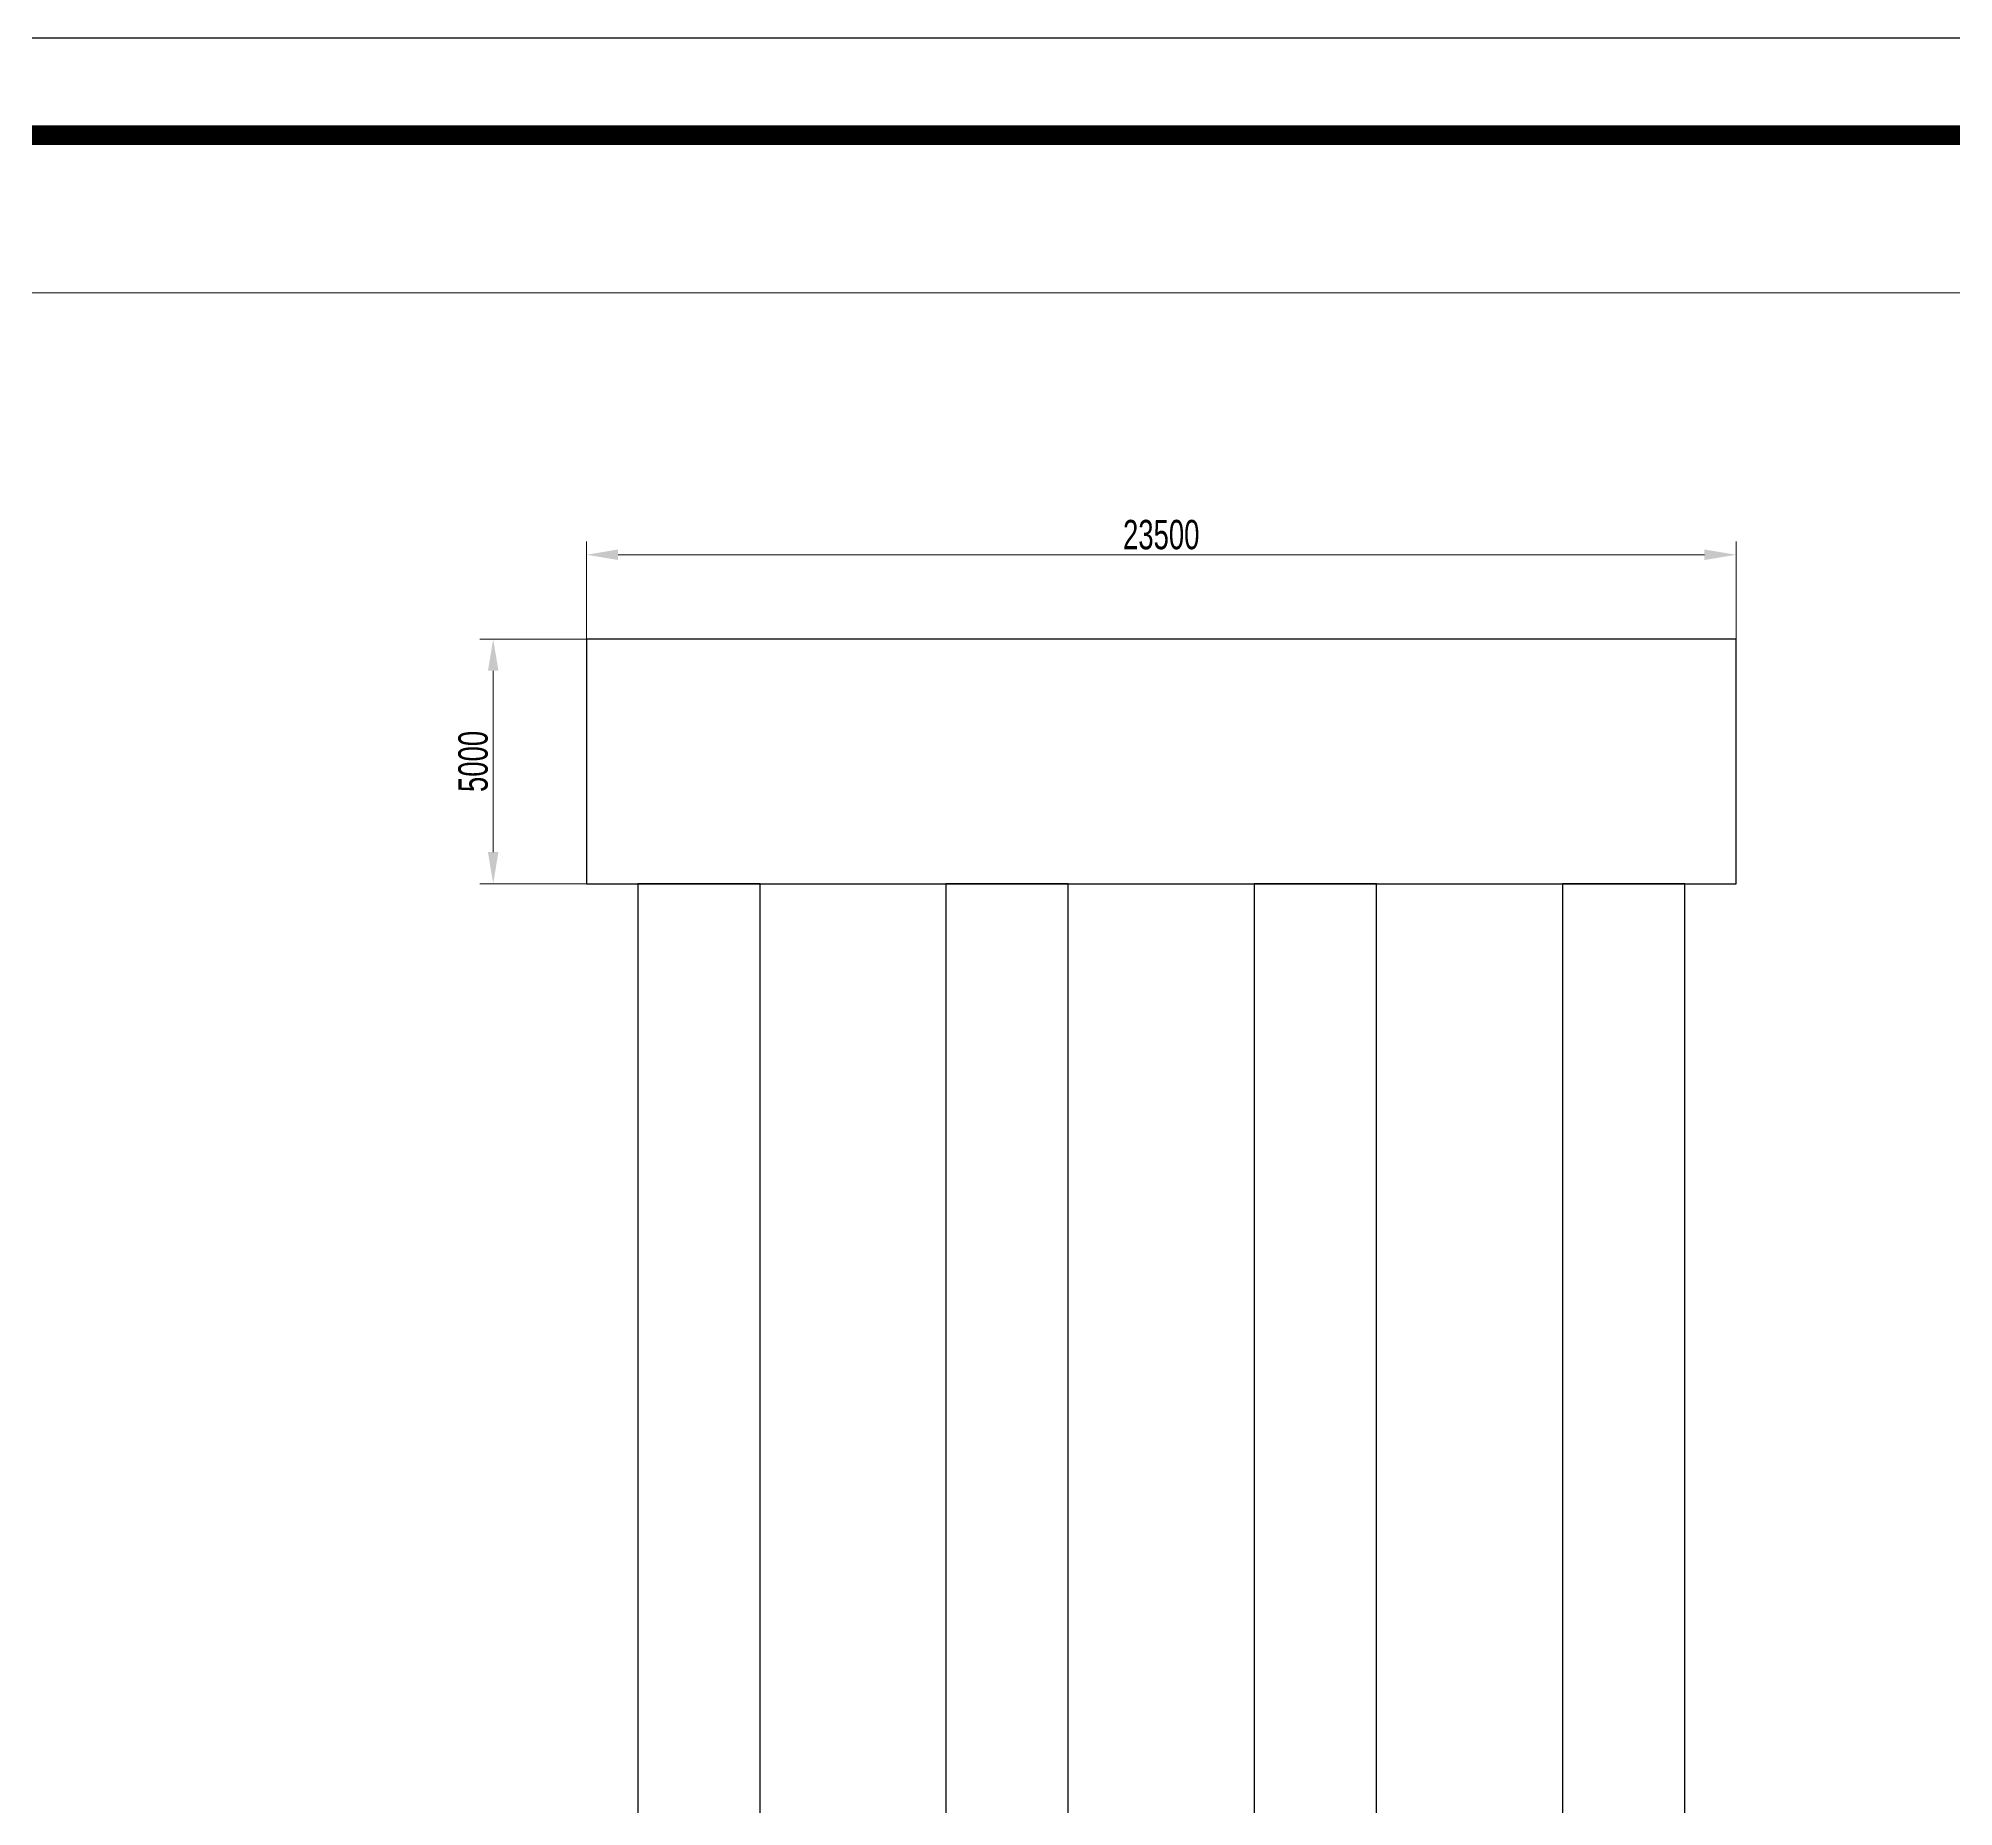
# Model space of a CAD drawing. Header units: millimetres. Extents: x 321435 to 489435, y -71599 to 47189.
# Drawn here: x 411133 to 450284, y 11047 to 47189 of the extents above; entities that cross this region are included whole.
import ezdxf

# ---------------------------------------------------------------- set-up
doc = ezdxf.new("R2010")
doc.units = ezdxf.units.MM
doc.header["$LTSCALE"] = 0.3
doc.header["$PDMODE"] = 34
doc.header["$PDSIZE"] = 5
doc.layers.get('Defpoints').update_dxf_attribs({"lineweight": 50})
doc.layers.add('尺寸标注', color=4, linetype='Continuous')
doc.layers.add('细实线', color=5, linetype='Continuous', lineweight=13)
doc.layers.add('轮廓线', color=3, linetype='Continuous', lineweight=50)
doc.styles.add('CIVIL', font='fsdb_e.shx', dxfattribs={"width": 0.7, "height": 600, "bigfont": 'fsdb.shx'})
doc.dimstyles.new('修改1', dxfattribs={"dimscale": 0.216, "dimtxt": 600, "dimasz": 3000, "dimexe": 1250, "dimexo": 0.625, "dimgap": 500, "dimtad": 1, "dimdec": 0, "dimdsep": 46, "dimtxsty": 'CIVIL', "dimcen": 2.5, "dimclrd": 3, "dimclre": 3, "dimclrt": 3, "dimadec": 0, "dimazin": 0, "dimtfac": 1, "dimtdec": 0, "dimtmove": 1, "dimatfit": 3, "dimfxl": 1, "dimlwd": 18, "dimlwe": 18, "dimarcsym": 0})

# ---------------------------------------------------------------- blocks, each defined once
blk = doc.blocks.new('*D197')
at = {"layer": 'Defpoints', "color": 0, "ltscale": 100, "transparency": 16777216}
for p in [(445836, 36634), (422336, 34910), (445836, 34910)]:
    blk.add_point(p, dxfattribs=at)
at = {"layer": '轮廓线', "color": 3, "lineweight": 18, "ltscale": 100, "transparency": 16777216}
for p, q in [((422336, 34910), (422336, 36904)), ((445836, 34910), (445836, 36904)), ((422984, 36634), (445188, 36634))]:
    blk.add_line(p, q, dxfattribs=at)
at = {"layer": '轮廓线', "color": 3, "ltscale": 100, "transparency": 16777216}
for points in [[(422984, 36742), (422984, 36526), (422336, 36634)], [(445188, 36742), (445188, 36526), (445836, 36634)]]:
    blk.add_solid(points, dxfattribs=at)
at = {"layer": '轮廓线', "color": 3, "ltscale": 100, "transparency": 16777216, "insert": (434086, 37042), "char_height": 600, "attachment_point": 5, "style": 'CIVIL'}
blk.add_mtext('23500', dxfattribs=at)
blk = doc.blocks.new('*D198')
at = {"layer": 'Defpoints', "color": 0, "ltscale": 100, "transparency": 16777216}
for p in [(422336, 34910), (420431, 29910), (422336, 29910)]:
    blk.add_point(p, dxfattribs=at)
at = {"layer": '轮廓线', "color": 3, "lineweight": 18, "ltscale": 100, "transparency": 16777216}
for p, q in [((422336, 34910), (420161, 34910)), ((420431, 34262), (420431, 30558)), ((422336, 29910), (420161, 29910))]:
    blk.add_line(p, q, dxfattribs=at)
at = {"layer": '轮廓线', "color": 3, "ltscale": 100, "transparency": 16777216}
for points in [[(420323, 34262), (420539, 34262), (420431, 34910)], [(420323, 30558), (420539, 30558), (420431, 29910)]]:
    blk.add_solid(points, dxfattribs=at)
at = {"layer": '轮廓线', "color": 3, "ltscale": 100, "transparency": 16777216, "insert": (420023, 32410), "char_height": 600, "attachment_point": 5, "rotation": 90, "style": 'CIVIL'}
blk.add_mtext('5000', dxfattribs=at)

msp = doc.modelspace()

# ---------------------------------------------------------------- linework, layer by layer
at = {"ltscale": 100}
for points in [[(422336, 29909.8), (445836, 29909.8), (445836, 34909.8), (422336, 34909.8)], [(423386, -20090.2), (425886, -20090.2), (425886, 29909.8), (423386, 29909.8)], [(429686, -20090.2), (432186, -20090.2), (432186, 29909.8), (429686, 29909.8)], [(435986, -20090.2), (438486, -20090.2), (438486, 29909.8), (435986, 29909.8)], [(442286, -20090.2), (444786, -20090.2), (444786, 29909.8), (442286, 29909.8)]]:
    msp.add_lwpolyline(points, close=True, dxfattribs=at)
at = {"layer": '尺寸标注', "color": 7}
msp.add_lwpolyline([(321434.7, -71599.4), (489434.7, -71599.4), (489434.7, 47188.5), (321434.7, 47188.5)], close=True, dxfattribs=at)
at = {"layer": '细实线', "color": 7}
msp.add_line((331333.7, 41989), (487454.9, 41989), dxfattribs=at)
at = {"layer": '轮廓线', "color": 7, "const_width": 400}
msp.add_lwpolyline([(331333.7, -69619.6), (487454.9, -69619.6), (487454.9, 45208.7), (331333.7, 45208.7)], close=True, dxfattribs=at)

# ---------------------------------------------------------------- dimensions: what is measured, and where the dimension line sits
at = {"layer": '轮廓线', "ltscale": 100}
for p2, distance, picture, middle in [((445836, 34909.8), 1723.8, '*D197', (434086, 37041.6)), ((422336, 29909.8), -1905, '*D198', (420023, 32409.8))]:
    dim = msp.add_aligned_dim(p1=(422336, 34909.8), p2=p2, distance=distance, dimstyle='修改1', override={"dimfxl": 1.5}, dxfattribs=at)
    dim.commit()
    dim.dimension.update_dxf_attribs({"geometry": picture, "text_midpoint": middle})

doc.saveas('drawing.dxf')
